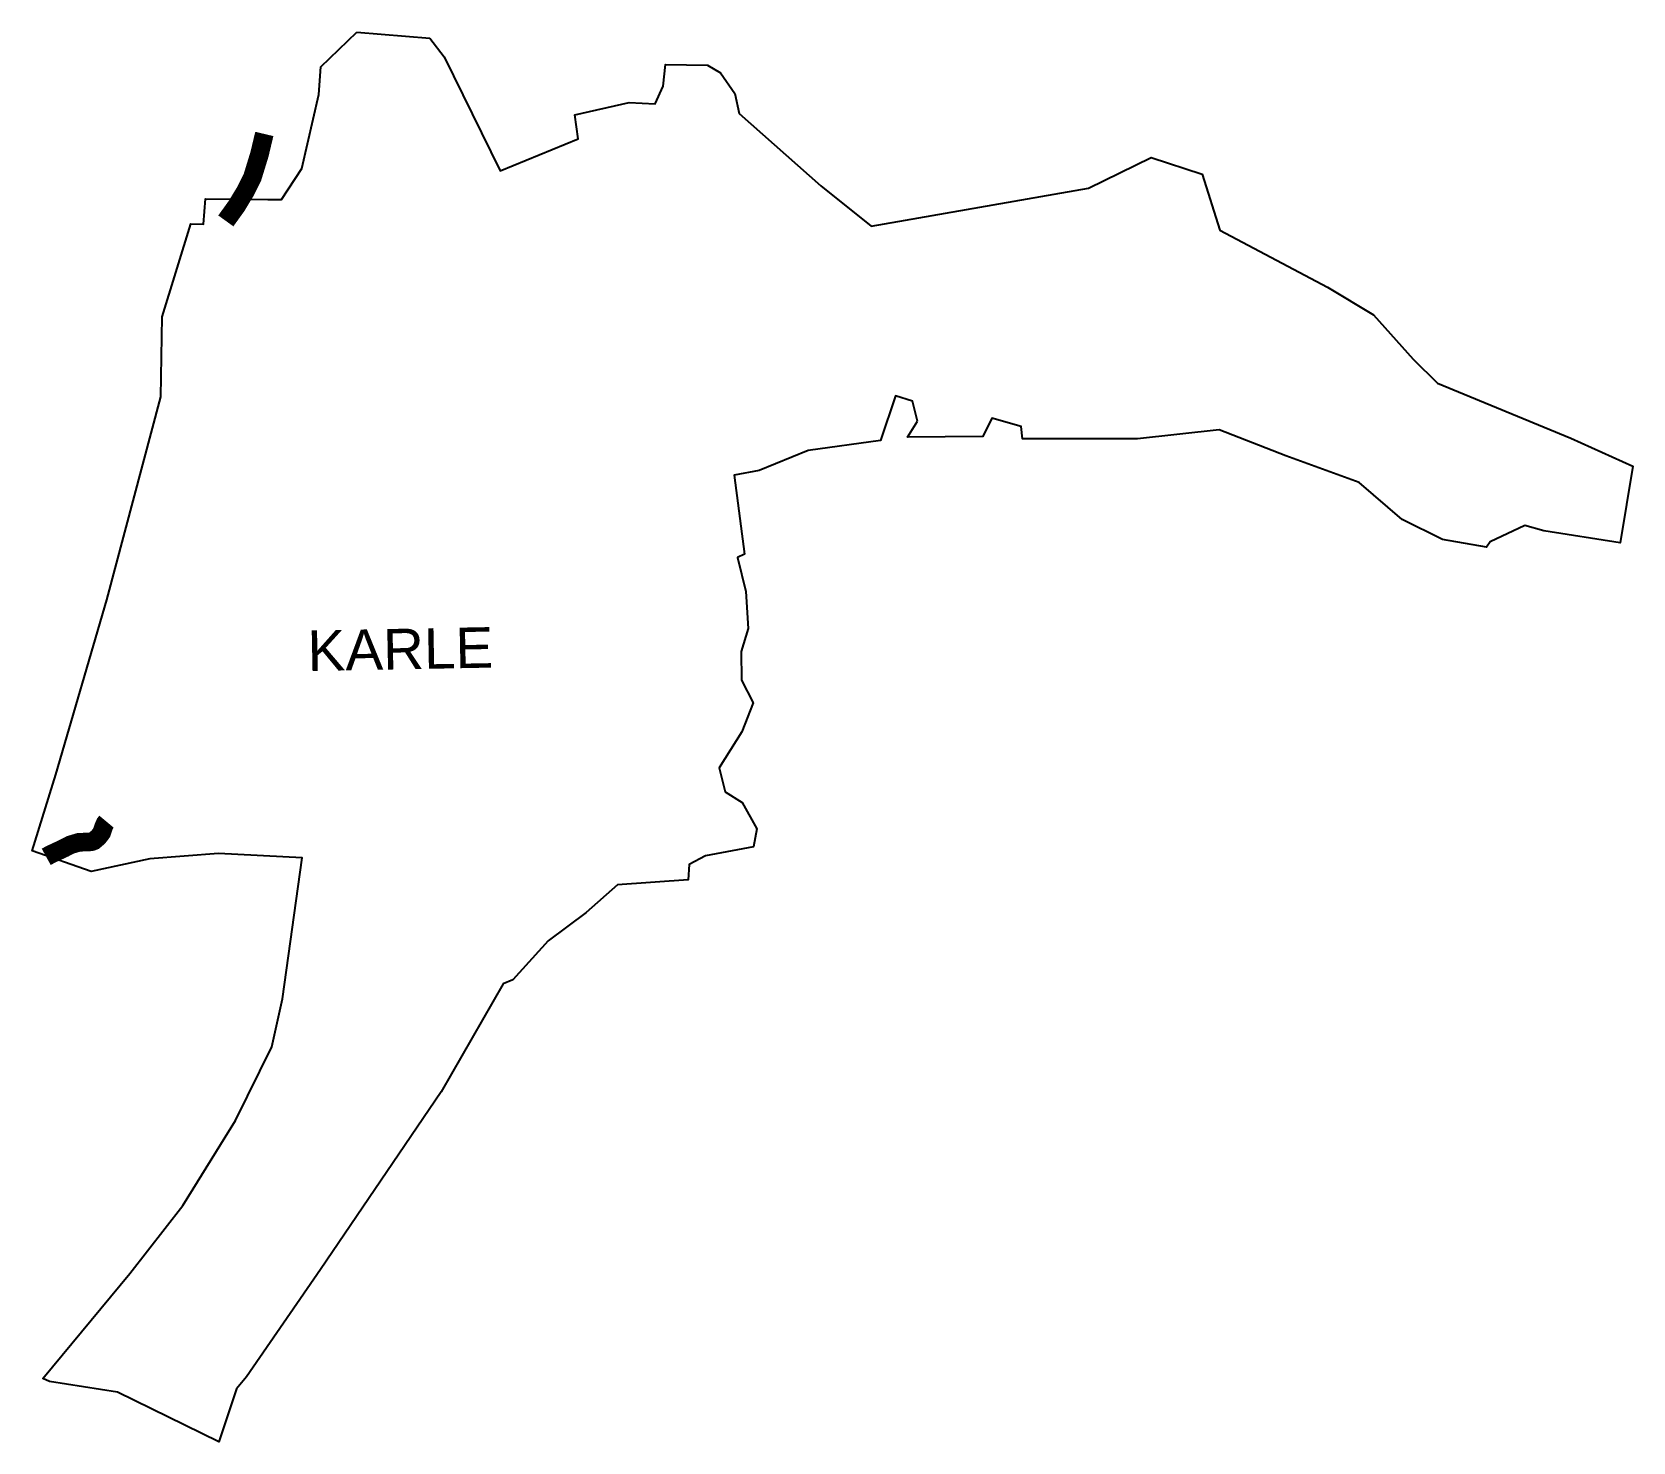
# Model space of a CAD drawing. Header units: metres. Extents: x 286599 to 290893, y 2005491 to 2009272.
import ezdxf

# ---------------------------------------------------------------- set-up
doc = ezdxf.new("R2010")
doc.units = ezdxf.units.M
doc.header["$MEASUREMENT"] = 0
for name, color, linetype in [('UNPROTECTED', 130, 'Continuous'), ('UNPROTECTED DUE TO CREEK', 150, 'Continuous'), ('village', 3, 'Continuous'), ('VILLAGE NAME', 250, 'Continuous')]:
    doc.layers.add(name, color=color, linetype=linetype)
doc.styles.get("Standard").update_dxf_attribs({"font": 'arial.ttf'})

msp = doc.modelspace()

# ---------------------------------------------------------------- linework, layer by layer
at = {"layer": 'UNPROTECTED', "const_width": 50, "flags": 128}
msp.add_lwpolyline([(286798.8, 2007154.2), (286795.3, 2007150), (286791.3, 2007140.8), (286785.8, 2007124.8), (286781.2, 2007118.4), (286776.4, 2007112.5), (286765.3, 2007103), (286759.7, 2007100.7), (286751.8, 2007099.6), (286742.3, 2007099.5), (286724.4, 2007098.7), (286701.3, 2007091.8), (286685.5, 2007083.4), (286649.3, 2007066.5), (286637.1, 2007059.8)], dxfattribs=at)
at = {"layer": 'UNPROTECTED DUE TO CREEK', "const_width": 50, "flags": 128}
msp.add_lwpolyline([(287118.8, 2008765.3), (287147.2, 2008804.7), (287171.1, 2008844.1), (287190.4, 2008883), (287209.2, 2008944.3), (287222.1, 2008998.5)], dxfattribs=at)
at = {"layer": 'village'}
msp.add_lwpolyline([(287470, 2009271.8), (287666.3, 2009255.7)], dxfattribs=at)
for points in [[(288974.4, 2008228.3, 0), (288960.5, 2008282.3, 0), (288915.1, 2008296.5, 0), (288874.7, 2008176.6, 0), (288680.7, 2008149.4, 0), (288549.3, 2008095.7, 0), (288482.4, 2008083.4, 0), (288510.2, 2007871.2, 0), (288491, 2007863, 0), (288513.8, 2007771.2, 0), (288519.5, 2007672.5, 0), (288500.7, 2007610.8, 0), (288502.2, 2007533.3, 0), (288532.9, 2007472.9, 0), (288502.9, 2007394.8, 0), (288442.1, 2007298.8, 0), (288458.5, 2007233.9, 0), (288503.6, 2007205.7, 0), (288542.6, 2007135, 0), (288533.7, 2007086.5, 0), (288405.6, 2007062.2, 0), (288361.4, 2007039.2, 0), (288358.6, 2006998.3, 0), (288169.2, 2006984.5, 0), (288085.5, 2006910.8, 0), (287983.6, 2006834.3, 0), (287888.6, 2006729.6, 0), (287862.5, 2006719.1, 0), (287696.2, 2006429.9, 0), (287373, 2005953.6, 0), (287174.7, 2005665, 0), (287147.4, 2005633.2, 0), (287100.2, 2005490.6, 0), (286828.3, 2005624, 0), (286646.3, 2005653, 0), (286627.7, 2005660.6, 0), (286861.8, 2005942.5, 0), (287003.7, 2006124.6, 0), (287145, 2006352.8, 0), (287242.4, 2006550.6, 0), (287270.9, 2006678.9, 0), (287323.3, 2007057, 0), (287099.5, 2007069, 0), (286914.6, 2007054.7, 0), (286758, 2007020.7, 0), (286599, 2007075.8, 0), (286663, 2007281, 0), (286799.7, 2007748.7, 0), (286944.6, 2008293.5, 0), (286947.8, 2008508.2, 0), (287025, 2008757.8, 0), (287059.3, 2008756.4, 0), (287064, 2008824.1, 0), (287231.2, 2008822.7, 0), (287268.1, 2008822.4, 0), (287322.9, 2008905.4, 0), (287368.6, 2009104.5, 0), (287374, 2009178.2, 0), (287470, 2009271.8, 0)], [(287666.3, 2009255.7, 0), (287704.5, 2009205, 0), (287854.5, 2008899.6, 0), (288063.7, 2008985.2, 0), (288054.8, 2009049.6, 0), (288200.7, 2009083, 0), (288270, 2009079.3, 0), (288291.5, 2009126.7, 0), (288298.5, 2009184.7, 0), (288411, 2009183.2, 0), (288445.8, 2009162.4, 0), (288484, 2009107.4, 0), (288495.6, 2009053.2, 0), (288714.5, 2008859.2, 0), (288850, 2008751.3, 0), (289432.5, 2008853.3, 0), (289600.7, 2008935, 0), (289737.9, 2008890.7, 0), (289785.1, 2008740.6, 0), (290073.2, 2008587.6, 0), (290197.3, 2008513.3, 0), (290303.6, 2008394.5, 0), (290368.7, 2008330.1, 0), (290726.3, 2008182.8, 0), (290892.9, 2008107.5, 0), (290858.4, 2007902.3, 0), (290653.9, 2007934.2, 0), (290603.1, 2007948.2, 0), (290509.8, 2007904.5, 0), (290499.9, 2007890, 0), (290382.1, 2007911.3, 0), (290274.3, 2007964.6, 0), (290158.8, 2008063.7, 0), (289961.7, 2008134.9, 0), (289782.7, 2008204.9, 0), (289564.4, 2008181, 0), (289255.4, 2008180.7, 0), (289252.4, 2008213.8, 0), (289173.1, 2008236.2, 0), (289149.2, 2008187, 0), (288947, 2008185.2, 0), (288974.4, 2008228.3, 0)]]:
    msp.add_polyline3d(points, dxfattribs=at)

# ---------------------------------------------------------------- texts
at = {"layer": 'VILLAGE NAME', "insert": (287336.8, 2007666.6), "char_height": 108.748, "attachment_point": 1, "rotation": 1.1028}
msp.add_mtext_dynamic_manual_height_columns('{\\fArial|b0|i0|c0|p34;KARLE}', width=726.929, gutter_width=543.7, heights=[0], dxfattribs=at)

doc.saveas('drawing.dxf')
